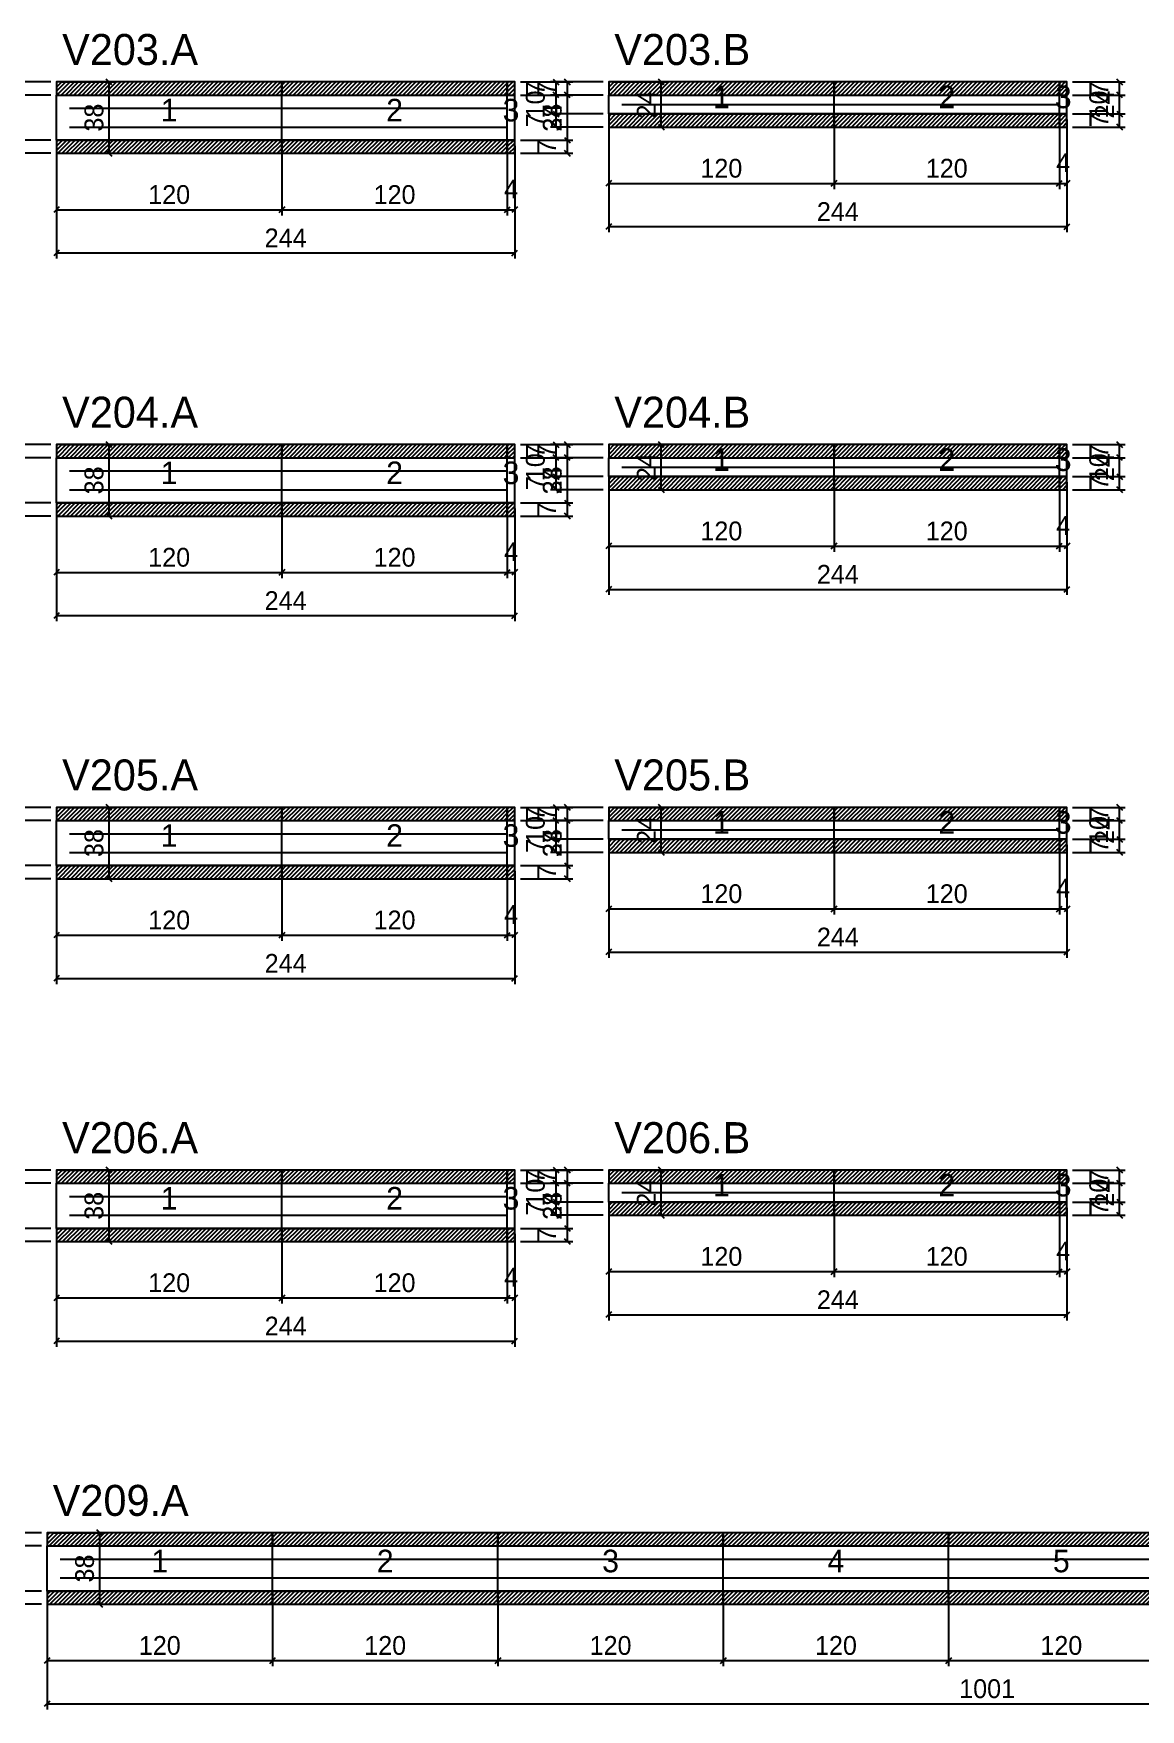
# Model space of a CAD drawing. Extents: x -10500 to 3070, y -6649 to 1250.
# Drawn here: x 235 to 824, y -1631 to -739 of the extents above; entities that cross this region are included whole.
import ezdxf
from ezdxf.enums import TextEntityAlignment as Align

# ---------------------------------------------------------------- set-up
doc = ezdxf.new("R2010")
doc.units = 0
for name, color, linetype in [('5', 5, 'Continuous'), ('COTA', 241, 'Continuous'), ('NOMENCLATURA', 7, 'Continuous'), ('Painéis', 200, 'Continuous'), ('SARR_2.2x7', 40, 'Continuous'), ('SCO-___-LAJ', 224, 'Continuous')]:
    doc.layers.add(name, color=color, linetype=linetype)
doc.dimstyles.new('PAINEL', dxfattribs={"dimtxt": 10, "dimasz": 3, "dimexe": 3, "dimexo": 3, "dimgap": 3, "dimtad": 1, "dimblk": 'OBLIQUE', "dimblk1": 'OBLIQUE', "dimcen": 2.5, "dimclrd": 4, "dimclre": 4, "dimclrt": 240, "dimazin": 3, "dimtfac": 1, "dimtmove": 0, "dimatfit": 3})

# ---------------------------------------------------------------- blocks, each defined once
blk = doc.blocks.new('_OBLIQUE')
at = {"color": 0, "linetype": 'BYBLOCK'}
blk.add_line((-0.5, -0.5), (0.5, 0.5), dxfattribs=at)

msp = doc.modelspace()

# ---------------------------------------------------------------- hatches: boundary and pattern name
at = {"layer": 'COTA'}
h = msp.add_hatch(dxfattribs=at)
h.set_pattern_fill('ANSI31', scale=0.5)
h.paths.add_polyline_path([(247, -772), (367, -772), (367, -765), (247, -765)])
h = msp.add_hatch(dxfattribs=at)
h.set_pattern_fill('ANSI31', scale=0.5)
h.paths.add_polyline_path([(367, -772), (487, -772), (487, -765), (367, -765)])
h = msp.add_hatch(dxfattribs=at)
h.set_pattern_fill('ANSI31', scale=0.5)
h.paths.add_polyline_path([(487, -772), (491, -772), (491, -765), (487, -765)])
h = msp.add_hatch(dxfattribs=at)
h.set_pattern_fill('ANSI31', scale=0.5)
h.paths.add_polyline_path([(541, -772), (661, -772), (661, -765), (541, -765)])
h = msp.add_hatch(dxfattribs=at)
h.set_pattern_fill('ANSI31', scale=0.5)
h.paths.add_polyline_path([(661, -772), (781, -772), (781, -765), (661, -765)])
h = msp.add_hatch(dxfattribs=at)
h.set_pattern_fill('ANSI31', scale=0.5)
h.paths.add_polyline_path([(781, -772), (785, -772), (785, -765), (781, -765)])
h = msp.add_hatch(dxfattribs=at)
h.set_pattern_fill('ANSI31', scale=0.5)
h.paths.add_polyline_path([(541, -789), (661, -789), (661, -782), (541, -782)])
h = msp.add_hatch(dxfattribs=at)
h.set_pattern_fill('ANSI31', scale=0.5)
h.paths.add_polyline_path([(661, -789), (781, -789), (781, -782), (661, -782)])
h = msp.add_hatch(dxfattribs=at)
h.set_pattern_fill('ANSI31', scale=0.5)
h.paths.add_polyline_path([(781, -789), (785, -789), (785, -782), (781, -782)])
h = msp.add_hatch(dxfattribs=at)
h.set_pattern_fill('ANSI31', scale=0.5)
h.paths.add_polyline_path([(247, -803), (367, -803), (367, -796), (247, -796)])
h = msp.add_hatch(dxfattribs=at)
h.set_pattern_fill('ANSI31', scale=0.5)
h.paths.add_polyline_path([(367, -803), (487, -803), (487, -796), (367, -796)])
h = msp.add_hatch(dxfattribs=at)
h.set_pattern_fill('ANSI31', scale=0.5)
h.paths.add_polyline_path([(487, -803), (491, -803), (491, -796), (487, -796)])
h = msp.add_hatch(dxfattribs=at)
h.set_pattern_fill('ANSI31', scale=0.5)
h.paths.add_polyline_path([(247, -965), (367, -965), (367, -958), (247, -958)])
h = msp.add_hatch(dxfattribs=at)
h.set_pattern_fill('ANSI31', scale=0.5)
h.paths.add_polyline_path([(367, -965), (487, -965), (487, -958), (367, -958)])
h = msp.add_hatch(dxfattribs=at)
h.set_pattern_fill('ANSI31', scale=0.5)
h.paths.add_polyline_path([(487, -965), (491, -965), (491, -958), (487, -958)])
h = msp.add_hatch(dxfattribs=at)
h.set_pattern_fill('ANSI31', scale=0.5)
h.paths.add_polyline_path([(541, -965), (661, -965), (661, -958), (541, -958)])
h = msp.add_hatch(dxfattribs=at)
h.set_pattern_fill('ANSI31', scale=0.5)
h.paths.add_polyline_path([(661, -965), (781, -965), (781, -958), (661, -958)])
h = msp.add_hatch(dxfattribs=at)
h.set_pattern_fill('ANSI31', scale=0.5)
h.paths.add_polyline_path([(781, -965), (785, -965), (785, -958), (781, -958)])
h = msp.add_hatch(dxfattribs=at)
h.set_pattern_fill('ANSI31', scale=0.5)
h.paths.add_polyline_path([(541, -982), (661, -982), (661, -975), (541, -975)])
h = msp.add_hatch(dxfattribs=at)
h.set_pattern_fill('ANSI31', scale=0.5)
h.paths.add_polyline_path([(661, -982), (781, -982), (781, -975), (661, -975)])
h = msp.add_hatch(dxfattribs=at)
h.set_pattern_fill('ANSI31', scale=0.5)
h.paths.add_polyline_path([(781, -982), (785, -982), (785, -975), (781, -975)])
h = msp.add_hatch(dxfattribs=at)
h.set_pattern_fill('ANSI31', scale=0.5)
h.paths.add_polyline_path([(247, -996), (367, -996), (367, -989), (247, -989)])
h = msp.add_hatch(dxfattribs=at)
h.set_pattern_fill('ANSI31', scale=0.5)
h.paths.add_polyline_path([(367, -996), (487, -996), (487, -989), (367, -989)])
h = msp.add_hatch(dxfattribs=at)
h.set_pattern_fill('ANSI31', scale=0.5)
h.paths.add_polyline_path([(487, -996), (491, -996), (491, -989), (487, -989)])
h = msp.add_hatch(dxfattribs=at)
h.set_pattern_fill('ANSI31', scale=0.5)
h.paths.add_polyline_path([(247, -1158), (367, -1158), (367, -1151), (247, -1151)])
h = msp.add_hatch(dxfattribs=at)
h.set_pattern_fill('ANSI31', scale=0.5)
h.paths.add_polyline_path([(367, -1158), (487, -1158), (487, -1151), (367, -1151)])
h = msp.add_hatch(dxfattribs=at)
h.set_pattern_fill('ANSI31', scale=0.5)
h.paths.add_polyline_path([(487, -1158), (491, -1158), (491, -1151), (487, -1151)])
h = msp.add_hatch(dxfattribs=at)
h.set_pattern_fill('ANSI31', scale=0.5)
h.paths.add_polyline_path([(541, -1158), (661, -1158), (661, -1151), (541, -1151)])
h = msp.add_hatch(dxfattribs=at)
h.set_pattern_fill('ANSI31', scale=0.5)
h.paths.add_polyline_path([(661, -1158), (781, -1158), (781, -1151), (661, -1151)])
h = msp.add_hatch(dxfattribs=at)
h.set_pattern_fill('ANSI31', scale=0.5)
h.paths.add_polyline_path([(781, -1158), (785, -1158), (785, -1151), (781, -1151)])
h = msp.add_hatch(dxfattribs=at)
h.set_pattern_fill('ANSI31', scale=0.5)
h.paths.add_polyline_path([(541, -1175), (661, -1175), (661, -1168), (541, -1168)])
h = msp.add_hatch(dxfattribs=at)
h.set_pattern_fill('ANSI31', scale=0.5)
h.paths.add_polyline_path([(661, -1175), (781, -1175), (781, -1168), (661, -1168)])
h = msp.add_hatch(dxfattribs=at)
h.set_pattern_fill('ANSI31', scale=0.5)
h.paths.add_polyline_path([(781, -1175), (785, -1175), (785, -1168), (781, -1168)])
h = msp.add_hatch(dxfattribs=at)
h.set_pattern_fill('ANSI31', scale=0.5)
h.paths.add_polyline_path([(247, -1189), (367, -1189), (367, -1182), (247, -1182)])
h = msp.add_hatch(dxfattribs=at)
h.set_pattern_fill('ANSI31', scale=0.5)
h.paths.add_polyline_path([(367, -1189), (487, -1189), (487, -1182), (367, -1182)])
h = msp.add_hatch(dxfattribs=at)
h.set_pattern_fill('ANSI31', scale=0.5)
h.paths.add_polyline_path([(487, -1189), (491, -1189), (491, -1182), (487, -1182)])
h = msp.add_hatch(dxfattribs=at)
h.set_pattern_fill('ANSI31', scale=0.5)
h.paths.add_polyline_path([(247, -1351), (367, -1351), (367, -1344), (247, -1344)])
h = msp.add_hatch(dxfattribs=at)
h.set_pattern_fill('ANSI31', scale=0.5)
h.paths.add_polyline_path([(367, -1351), (487, -1351), (487, -1344), (367, -1344)])
h = msp.add_hatch(dxfattribs=at)
h.set_pattern_fill('ANSI31', scale=0.5)
h.paths.add_polyline_path([(487, -1351), (491, -1351), (491, -1344), (487, -1344)])
h = msp.add_hatch(dxfattribs=at)
h.set_pattern_fill('ANSI31', scale=0.5)
h.paths.add_polyline_path([(541, -1351), (661, -1351), (661, -1344), (541, -1344)])
h = msp.add_hatch(dxfattribs=at)
h.set_pattern_fill('ANSI31', scale=0.5)
h.paths.add_polyline_path([(661, -1351), (781, -1351), (781, -1344), (661, -1344)])
h = msp.add_hatch(dxfattribs=at)
h.set_pattern_fill('ANSI31', scale=0.5)
h.paths.add_polyline_path([(781, -1351), (785, -1351), (785, -1344), (781, -1344)])
h = msp.add_hatch(dxfattribs=at)
h.set_pattern_fill('ANSI31', scale=0.5)
h.paths.add_polyline_path([(541, -1368), (661, -1368), (661, -1361), (541, -1361)])
h = msp.add_hatch(dxfattribs=at)
h.set_pattern_fill('ANSI31', scale=0.5)
h.paths.add_polyline_path([(661, -1368), (781, -1368), (781, -1361), (661, -1361)])
h = msp.add_hatch(dxfattribs=at)
h.set_pattern_fill('ANSI31', scale=0.5)
h.paths.add_polyline_path([(781, -1368), (785, -1368), (785, -1361), (781, -1361)])
h = msp.add_hatch(dxfattribs=at)
h.set_pattern_fill('ANSI31', scale=0.5)
h.paths.add_polyline_path([(247, -1382), (367, -1382), (367, -1375), (247, -1375)])
h = msp.add_hatch(dxfattribs=at)
h.set_pattern_fill('ANSI31', scale=0.5)
h.paths.add_polyline_path([(367, -1382), (487, -1382), (487, -1375), (367, -1375)])
h = msp.add_hatch(dxfattribs=at)
h.set_pattern_fill('ANSI31', scale=0.5)
h.paths.add_polyline_path([(487, -1382), (491, -1382), (491, -1375), (487, -1375)])
h = msp.add_hatch(dxfattribs=at)
h.set_pattern_fill('ANSI31', scale=0.5)
h.paths.add_polyline_path([(242, -1544), (362, -1544), (362, -1537), (242, -1537)])
h = msp.add_hatch(dxfattribs=at)
h.set_pattern_fill('ANSI31', scale=0.5)
h.paths.add_polyline_path([(362, -1544), (482, -1544), (482, -1537), (362, -1537)])
h = msp.add_hatch(dxfattribs=at)
h.set_pattern_fill('ANSI31', scale=0.5)
h.paths.add_polyline_path([(482, -1544), (602, -1544), (602, -1537), (482, -1537)])
h = msp.add_hatch(dxfattribs=at)
h.set_pattern_fill('ANSI31', scale=0.5)
h.paths.add_polyline_path([(602, -1544), (722, -1544), (722, -1537), (602, -1537)])
h = msp.add_hatch(dxfattribs=at)
h.set_pattern_fill('ANSI31', scale=0.5)
h.paths.add_polyline_path([(722, -1544), (842, -1544), (842, -1537), (722, -1537)])
h = msp.add_hatch(dxfattribs=at)
h.set_pattern_fill('ANSI31', scale=0.5)
h.paths.add_polyline_path([(242, -1575), (362, -1575), (362, -1568), (242, -1568)])
h = msp.add_hatch(dxfattribs=at)
h.set_pattern_fill('ANSI31', scale=0.5)
h.paths.add_polyline_path([(362, -1575), (482, -1575), (482, -1568), (362, -1568)])
h = msp.add_hatch(dxfattribs=at)
h.set_pattern_fill('ANSI31', scale=0.5)
h.paths.add_polyline_path([(482, -1575), (602, -1575), (602, -1568), (482, -1568)])
h = msp.add_hatch(dxfattribs=at)
h.set_pattern_fill('ANSI31', scale=0.5)
h.paths.add_polyline_path([(602, -1575), (722, -1575), (722, -1568), (602, -1568)])
h = msp.add_hatch(dxfattribs=at)
h.set_pattern_fill('ANSI31', scale=0.5)
h.paths.add_polyline_path([(722, -1575), (842, -1575), (842, -1568), (722, -1568)])

# ---------------------------------------------------------------- linework, layer by layer
at = {"layer": 'Painéis'}
for p, q in [((247, -772), (367, -772)), ((247, -796), (247, -772)), ((367, -796), (367, -772)), ((367, -796), (367, -772)), ((367, -772), (487, -772)), ((367, -796), (367, -772)), ((487, -796), (487, -772)), ((487, -796), (487, -772)), ((487, -772), (491, -772)), ((487, -796), (487, -772)), ((491, -796), (491, -772)), ((541, -772), (661, -772)), ((541, -782), (541, -772)), ((661, -782), (661, -772)), ((661, -782), (661, -772)), ((661, -772), (781, -772)), ((661, -782), (661, -772)), ((781, -782), (781, -772)), ((781, -782), (781, -772)), ((781, -772), (785, -772)), ((781, -782), (781, -772)), ((785, -782), (785, -772)), ((541, -782), (661, -782)), ((661, -782), (781, -782)), ((781, -782), (785, -782)), ((247, -796), (367, -796)), ((367, -796), (487, -796)), ((487, -796), (491, -796)), ((247, -965), (367, -965)), ((247, -989), (247, -965)), ((367, -989), (367, -965)), ((367, -989), (367, -965)), ((367, -965), (487, -965)), ((367, -989), (367, -965)), ((487, -989), (487, -965)), ((487, -989), (487, -965)), ((487, -965), (491, -965)), ((487, -989), (487, -965)), ((491, -989), (491, -965)), ((541, -965), (661, -965)), ((541, -975), (541, -965)), ((661, -975), (661, -965)), ((661, -975), (661, -965)), ((661, -965), (781, -965)), ((661, -975), (661, -965)), ((781, -975), (781, -965)), ((781, -975), (781, -965)), ((781, -965), (785, -965)), ((781, -975), (781, -965)), ((785, -975), (785, -965)), ((541, -975), (661, -975)), ((661, -975), (781, -975)), ((781, -975), (785, -975)), ((247, -989), (367, -989)), ((367, -989), (487, -989)), ((487, -989), (491, -989)), ((247, -1158), (367, -1158)), ((247, -1182), (247, -1158)), ((367, -1182), (367, -1158)), ((367, -1182), (367, -1158)), ((367, -1158), (487, -1158)), ((367, -1182), (367, -1158)), ((487, -1182), (487, -1158)), ((487, -1182), (487, -1158)), ((487, -1158), (491, -1158)), ((487, -1182), (487, -1158)), ((491, -1182), (491, -1158)), ((541, -1158), (661, -1158)), ((541, -1168), (541, -1158)), ((661, -1168), (661, -1158)), ((661, -1168), (661, -1158)), ((661, -1158), (781, -1158)), ((661, -1168), (661, -1158)), ((781, -1168), (781, -1158)), ((781, -1168), (781, -1158)), ((781, -1158), (785, -1158)), ((781, -1168), (781, -1158)), ((785, -1168), (785, -1158)), ((541, -1168), (661, -1168)), ((661, -1168), (781, -1168)), ((781, -1168), (785, -1168)), ((247, -1182), (367, -1182)), ((367, -1182), (487, -1182)), ((487, -1182), (491, -1182)), ((247, -1351), (367, -1351)), ((247, -1375), (247, -1351)), ((367, -1375), (367, -1351)), ((367, -1375), (367, -1351)), ((367, -1351), (487, -1351)), ((367, -1375), (367, -1351)), ((487, -1375), (487, -1351)), ((487, -1375), (487, -1351)), ((487, -1351), (491, -1351)), ((487, -1375), (487, -1351)), ((491, -1375), (491, -1351)), ((541, -1351), (661, -1351)), ((541, -1361), (541, -1351)), ((661, -1361), (661, -1351)), ((661, -1361), (661, -1351)), ((661, -1351), (781, -1351)), ((661, -1361), (661, -1351)), ((781, -1361), (781, -1351)), ((781, -1361), (781, -1351)), ((781, -1351), (785, -1351)), ((781, -1361), (781, -1351)), ((785, -1361), (785, -1351)), ((541, -1361), (661, -1361)), ((661, -1361), (781, -1361)), ((781, -1361), (785, -1361)), ((247, -1375), (367, -1375)), ((367, -1375), (487, -1375)), ((487, -1375), (491, -1375)), ((242, -1544), (362, -1544)), ((242, -1568), (242, -1544)), ((362, -1568), (362, -1544)), ((362, -1568), (362, -1544)), ((362, -1544), (482, -1544)), ((362, -1568), (362, -1544)), ((482, -1568), (482, -1544)), ((482, -1568), (482, -1544)), ((482, -1544), (602, -1544)), ((482, -1568), (482, -1544)), ((602, -1568), (602, -1544)), ((602, -1568), (602, -1544)), ((602, -1544), (722, -1544)), ((602, -1568), (602, -1544)), ((722, -1568), (722, -1544)), ((722, -1568), (722, -1544)), ((722, -1544), (842, -1544)), ((722, -1568), (722, -1544)), ((242, -1568), (362, -1568)), ((362, -1568), (482, -1568)), ((482, -1568), (602, -1568)), ((602, -1568), (722, -1568)), ((722, -1568), (842, -1568))]:
    msp.add_line(p, q, dxfattribs=at)
at = {"layer": 'SARR_2.2x7'}
for points in [[(254, -779), (367, -779)], [(254, -779), (367, -779)], [(367, -779), (487, -779)], [(367, -779), (487, -779)], [(548, -777), (661, -777)], [(548, -777), (661, -777)], [(661, -777), (781, -777)], [(661, -777), (781, -777)], [(254, -789), (367, -789)], [(254, -789), (367, -789)], [(367, -789), (487, -789)], [(367, -789), (487, -789)], [(254, -972), (367, -972)], [(254, -972), (367, -972)], [(367, -972), (487, -972)], [(367, -972), (487, -972)], [(548, -970), (661, -970)], [(548, -970), (661, -970)], [(661, -970), (781, -970)], [(661, -970), (781, -970)], [(254, -982), (367, -982)], [(254, -982), (367, -982)], [(367, -982), (487, -982)], [(367, -982), (487, -982)], [(254, -1165), (367, -1165)], [(254, -1165), (367, -1165)], [(367, -1165), (487, -1165)], [(367, -1165), (487, -1165)], [(548, -1163), (661, -1163)], [(548, -1163), (661, -1163)], [(661, -1163), (781, -1163)], [(661, -1163), (781, -1163)], [(254, -1175), (367, -1175)], [(254, -1175), (367, -1175)], [(367, -1175), (487, -1175)], [(367, -1175), (487, -1175)], [(254, -1358), (367, -1358)], [(254, -1358), (367, -1358)], [(367, -1358), (487, -1358)], [(367, -1358), (487, -1358)], [(548, -1356), (661, -1356)], [(548, -1356), (661, -1356)], [(661, -1356), (781, -1356)], [(661, -1356), (781, -1356)], [(254, -1368), (367, -1368)], [(254, -1368), (367, -1368)], [(367, -1368), (487, -1368)], [(367, -1368), (487, -1368)], [(249, -1551), (362, -1551)], [(249, -1551), (362, -1551)], [(362, -1551), (482, -1551)], [(362, -1551), (482, -1551)], [(482, -1551), (602, -1551)], [(482, -1551), (602, -1551)], [(602, -1551), (722, -1551)], [(602, -1551), (722, -1551)], [(722, -1551), (842, -1551)], [(722, -1551), (842, -1551)], [(249, -1561), (362, -1561)], [(249, -1561), (362, -1561)], [(362, -1561), (482, -1561)], [(362, -1561), (482, -1561)], [(482, -1561), (602, -1561)], [(482, -1561), (602, -1561)], [(602, -1561), (722, -1561)], [(602, -1561), (722, -1561)], [(722, -1561), (842, -1561)], [(722, -1561), (842, -1561)]]:
    msp.add_lwpolyline(points, dxfattribs=at)
at = {"layer": 'SCO-___-LAJ'}
for points in [[(247, -772), (367, -772), (367, -765), (247, -765)], [(367, -772), (487, -772), (487, -765), (367, -765)], [(487, -772), (491, -772), (491, -765), (487, -765)], [(541, -772), (661, -772), (661, -765), (541, -765)], [(661, -772), (781, -772), (781, -765), (661, -765)], [(781, -772), (785, -772), (785, -765), (781, -765)], [(541, -789), (661, -789), (661, -782), (541, -782)], [(661, -789), (781, -789), (781, -782), (661, -782)], [(781, -789), (785, -789), (785, -782), (781, -782)], [(247, -803), (367, -803), (367, -796), (247, -796)], [(367, -803), (487, -803), (487, -796), (367, -796)], [(487, -803), (491, -803), (491, -796), (487, -796)], [(247, -965), (367, -965), (367, -958), (247, -958)], [(367, -965), (487, -965), (487, -958), (367, -958)], [(487, -965), (491, -965), (491, -958), (487, -958)], [(541, -965), (661, -965), (661, -958), (541, -958)], [(661, -965), (781, -965), (781, -958), (661, -958)], [(781, -965), (785, -965), (785, -958), (781, -958)], [(541, -982), (661, -982), (661, -975), (541, -975)], [(661, -982), (781, -982), (781, -975), (661, -975)], [(781, -982), (785, -982), (785, -975), (781, -975)], [(247, -996), (367, -996), (367, -989), (247, -989)], [(367, -996), (487, -996), (487, -989), (367, -989)], [(487, -996), (491, -996), (491, -989), (487, -989)], [(247, -1158), (367, -1158), (367, -1151), (247, -1151)], [(367, -1158), (487, -1158), (487, -1151), (367, -1151)], [(487, -1158), (491, -1158), (491, -1151), (487, -1151)], [(541, -1158), (661, -1158), (661, -1151), (541, -1151)], [(661, -1158), (781, -1158), (781, -1151), (661, -1151)], [(781, -1158), (785, -1158), (785, -1151), (781, -1151)], [(541, -1175), (661, -1175), (661, -1168), (541, -1168)], [(661, -1175), (781, -1175), (781, -1168), (661, -1168)], [(781, -1175), (785, -1175), (785, -1168), (781, -1168)], [(247, -1189), (367, -1189), (367, -1182), (247, -1182)], [(367, -1189), (487, -1189), (487, -1182), (367, -1182)], [(487, -1189), (491, -1189), (491, -1182), (487, -1182)], [(247, -1351), (367, -1351), (367, -1344), (247, -1344)], [(367, -1351), (487, -1351), (487, -1344), (367, -1344)], [(487, -1351), (491, -1351), (491, -1344), (487, -1344)], [(541, -1351), (661, -1351), (661, -1344), (541, -1344)], [(661, -1351), (781, -1351), (781, -1344), (661, -1344)], [(781, -1351), (785, -1351), (785, -1344), (781, -1344)], [(541, -1368), (661, -1368), (661, -1361), (541, -1361)], [(661, -1368), (781, -1368), (781, -1361), (661, -1361)], [(781, -1368), (785, -1368), (785, -1361), (781, -1361)], [(247, -1382), (367, -1382), (367, -1375), (247, -1375)], [(367, -1382), (487, -1382), (487, -1375), (367, -1375)], [(487, -1382), (491, -1382), (491, -1375), (487, -1375)], [(242, -1544), (362, -1544), (362, -1537), (242, -1537)], [(362, -1544), (482, -1544), (482, -1537), (362, -1537)], [(482, -1544), (602, -1544), (602, -1537), (482, -1537)], [(602, -1544), (722, -1544), (722, -1537), (602, -1537)], [(722, -1544), (842, -1544), (842, -1537), (722, -1537)], [(242, -1575), (362, -1575), (362, -1568), (242, -1568)], [(362, -1575), (482, -1575), (482, -1568), (362, -1568)], [(482, -1575), (602, -1575), (602, -1568), (482, -1568)], [(602, -1575), (722, -1575), (722, -1568), (602, -1568)], [(722, -1575), (842, -1575), (842, -1568), (722, -1568)]]:
    msp.add_lwpolyline(points, close=True, dxfattribs=at)

# ---------------------------------------------------------------- texts
at = {"layer": '5'}
for s, p in [('2', (721, -773)), ('3', (783, -773)), ('1', (307, -780)), ('2', (427, -780)), ('3', (489, -780)), ('1', (601, -773)), ('1', (601, -966)), ('2', (721, -966)), ('3', (783, -966)), ('1', (307, -973)), ('2', (427, -973)), ('3', (489, -973)), ('1', (601, -1159)), ('2', (721, -1159)), ('3', (783, -1159)), ('1', (307, -1166)), ('2', (427, -1166)), ('3', (489, -1166)), ('1', (601, -1352)), ('2', (721, -1352)), ('3', (783, -1352)), ('1', (307, -1359)), ('2', (427, -1359)), ('3', (489, -1359)), ('1', (302, -1552)), ('2', (422, -1552)), ('3', (542, -1552)), ('4', (662, -1552)), ('5', (782, -1552))]:
    msp.add_text(s, height=12, dxfattribs=at).set_placement(p, align=Align.MIDDLE_CENTER)
at = {"layer": 'NOMENCLATURA'}
for s, p in [('V203.A', (250, -756)), ('V203.B', (544, -756)), ('V204.A', (250, -949)), ('V204.B', (544, -949)), ('V205.A', (250, -1142)), ('V205.B', (544, -1142)), ('V206.A', (250, -1335)), ('V206.B', (544, -1335)), ('V209.A', (245, -1528))]:
    msp.add_text(s, height=16.5, dxfattribs=at).set_placement(p)

# ---------------------------------------------------------------- dimensions: what is measured, and where the dimension line sits
at = {"layer": 'COTA'}
for base, p1, p2 in [((219, -772), (247, -772), (247, -765)), ((275, -803), (247, -803), (247, -765)), ((519, -803), (491, -803), (491, -765)), ((519, -772), (491, -772), (491, -765)), ((513, -772), (541, -772), (541, -765)), ((569, -789), (541, -789), (541, -765)), ((813, -789), (785, -789), (785, -765)), ((813, -772), (785, -772), (785, -765)), ((219, -796), (247, -796), (247, -772)), ((519, -796), (491, -796), (491, -772)), ((513, -782), (541, -782), (541, -772)), ((813, -782), (785, -782), (785, -772)), ((513, -789), (541, -789), (541, -782)), ((813, -789), (785, -789), (785, -782)), ((219, -803), (247, -803), (247, -796)), ((519, -803), (491, -803), (491, -796)), ((219, -965), (247, -965), (247, -958)), ((275, -996), (247, -996), (247, -958)), ((519, -996), (491, -996), (491, -958)), ((519, -965), (491, -965), (491, -958)), ((513, -965), (541, -965), (541, -958)), ((513, -975), (541, -975), (541, -965)), ((569, -982), (541, -982), (541, -958)), ((813, -982), (785, -982), (785, -958)), ((813, -965), (785, -965), (785, -958)), ((813, -975), (785, -975), (785, -965)), ((219, -989), (247, -989), (247, -965)), ((519, -989), (491, -989), (491, -965)), ((513, -982), (541, -982), (541, -975)), ((813, -982), (785, -982), (785, -975)), ((219, -996), (247, -996), (247, -989)), ((519, -996), (491, -996), (491, -989)), ((219, -1158), (247, -1158), (247, -1151)), ((275, -1189), (247, -1189), (247, -1151)), ((519, -1189), (491, -1189), (491, -1151)), ((519, -1158), (491, -1158), (491, -1151)), ((513, -1158), (541, -1158), (541, -1151)), ((569, -1175), (541, -1175), (541, -1151)), ((813, -1175), (785, -1175), (785, -1151)), ((813, -1158), (785, -1158), (785, -1151)), ((219, -1182), (247, -1182), (247, -1158)), ((519, -1182), (491, -1182), (491, -1158)), ((513, -1168), (541, -1168), (541, -1158)), ((813, -1168), (785, -1168), (785, -1158)), ((513, -1175), (541, -1175), (541, -1168)), ((813, -1175), (785, -1175), (785, -1168)), ((219, -1189), (247, -1189), (247, -1182)), ((519, -1189), (491, -1189), (491, -1182)), ((219, -1351), (247, -1351), (247, -1344)), ((275, -1382), (247, -1382), (247, -1344)), ((519, -1382), (491, -1382), (491, -1344)), ((519, -1351), (491, -1351), (491, -1344)), ((513, -1351), (541, -1351), (541, -1344)), ((569, -1368), (541, -1368), (541, -1344)), ((813, -1368), (785, -1368), (785, -1344)), ((813, -1351), (785, -1351), (785, -1344)), ((219, -1375), (247, -1375), (247, -1351)), ((519, -1375), (491, -1375), (491, -1351)), ((513, -1361), (541, -1361), (541, -1351)), ((813, -1361), (785, -1361), (785, -1351)), ((513, -1368), (541, -1368), (541, -1361)), ((813, -1368), (785, -1368), (785, -1361)), ((219, -1382), (247, -1382), (247, -1375)), ((519, -1382), (491, -1382), (491, -1375)), ((214, -1544), (242, -1544), (242, -1537)), ((214, -1568), (242, -1568), (242, -1544)), ((270, -1575), (242, -1575), (242, -1537)), ((214, -1575), (242, -1575), (242, -1568))]:
    msp.add_linear_dim(base=base, p1=p1, p2=p2, angle=90, dimstyle='PAINEL', dxfattribs=at).render()
for base, p1, p2 in [((541, -819), (541, -782), (661, -782)), ((541, -842), (541, -782), (785, -782)), ((661, -819), (661, -782), (781, -782)), ((781, -819), (781, -782), (785, -782)), ((247, -833), (247, -796), (367, -796)), ((247, -856), (247, -796), (491, -796)), ((367, -833), (367, -796), (487, -796)), ((487, -833), (487, -796), (491, -796)), ((541, -1012), (541, -975), (661, -975)), ((541, -1035), (541, -975), (785, -975)), ((661, -1012), (661, -975), (781, -975)), ((781, -1012), (781, -975), (785, -975)), ((247, -1026), (247, -989), (367, -989)), ((247, -1049), (247, -989), (491, -989)), ((367, -1026), (367, -989), (487, -989)), ((487, -1026), (487, -989), (491, -989)), ((541, -1205), (541, -1168), (661, -1168)), ((541, -1228), (541, -1168), (785, -1168)), ((661, -1205), (661, -1168), (781, -1168)), ((781, -1205), (781, -1168), (785, -1168)), ((247, -1219), (247, -1182), (367, -1182)), ((247, -1242), (247, -1182), (491, -1182)), ((367, -1219), (367, -1182), (487, -1182)), ((487, -1219), (487, -1182), (491, -1182)), ((541, -1398), (541, -1361), (661, -1361)), ((541, -1421), (541, -1361), (785, -1361)), ((661, -1398), (661, -1361), (781, -1361)), ((781, -1398), (781, -1361), (785, -1361)), ((247, -1412), (247, -1375), (367, -1375)), ((247, -1435), (247, -1375), (491, -1375)), ((367, -1412), (367, -1375), (487, -1375)), ((487, -1412), (487, -1375), (491, -1375)), ((242, -1605), (242, -1568), (362, -1568)), ((242, -1628), (242, -1568), (1243, -1568)), ((362, -1605), (362, -1568), (482, -1568)), ((482, -1605), (482, -1568), (602, -1568)), ((602, -1605), (602, -1568), (722, -1568)), ((722, -1605), (722, -1568), (842, -1568))]:
    msp.add_linear_dim(base=base, p1=p1, p2=p2, dimstyle='PAINEL', dxfattribs=at).render()

doc.saveas('drawing.dxf')
